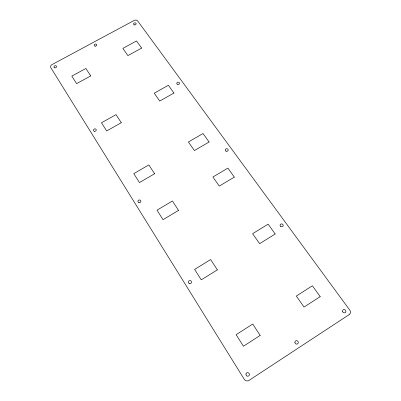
<?xml version="1.0" encoding="UTF-8"?>
<svg xmlns="http://www.w3.org/2000/svg" width="401" height="401" viewBox="0 0 401 401"><rect width="100%" height="100%" fill="white"/><g stroke="black" fill="none" stroke-linecap="round" stroke-linejoin="round"><path stroke-width="0.6" d="M349.101 314.67L248.996 380.419A3.589 3.408 70.3 0 1 244.234 379.251L50.822 67.689A2.667 2.14 -21.5 0 1 52.02 64.606L134.19 20.426A2.586 2.06 -13.3 0 1 137.673 20.937L349.742 310.083A3.509 3.198 38.5 0 1 349.101 314.67M260.174 335.421L243.442 346.228L236.114 334.695L252.74 324.033L260.174 335.421M320.193 296.64L304.028 307.086L296.319 296.073L312.384 285.768L320.193 296.64M217.367 269.858L201.267 279.843L194.635 269.407L210.64 259.552L217.367 269.858M275.201 234.004L259.612 243.668L252.625 233.688L268.119 224.144L275.201 234.004M178.545 210.4L163.027 219.663L157.002 210.174L172.425 201.026L178.545 210.4M234.329 177.107L219.287 186.084L212.926 176.996L227.878 168.124L234.329 177.107M154.611 173.743L139.463 182.57L133.794 173.648L148.851 164.921L154.611 173.743M209.101 141.984L194.4 150.55L188.41 141.994L203.026 133.528L209.101 141.984M121.292 122.711L106.666 130.957L101.478 122.786L116.019 114.631L121.292 122.711M173.939 93.037L159.733 101.047L154.24 93.202L168.37 85.283L173.939 93.037M90.731 75.909L76.601 83.629L71.829 76.12L85.884 68.481L90.731 75.909M141.653 48.09L127.904 55.599L122.851 48.386L136.525 40.952L141.653 48.09M189.558 283.632A1.589 1.554 -25.9 0 0 191.447 281.642A1.589 1.554 -25.9 0 0 188.781 281.056A1.589 1.554 -25.9 0 0 189.558 283.632M280.359 226.164A1.569 1.454 13.2 0 0 283.056 226.034A1.569 1.454 13.2 0 0 281.507 223.908A1.569 1.454 13.2 0 0 280.359 226.164M245.993 374.028A1.789 1.699 69.6 0 0 248.219 376.138A1.789 1.699 69.6 0 0 248.805 373.141A1.789 1.699 69.6 0 0 245.993 374.028M294.905 342.454A1.759 1.654 49.3 0 0 297.587 343.852A1.759 1.654 49.3 0 0 297.306 340.88A1.759 1.654 49.3 0 0 294.905 342.454M342.629 311.717A1.749 1.599 38.4 0 0 345.532 312.354A1.749 1.599 38.4 0 0 344.424 309.612A1.749 1.599 38.4 0 0 342.629 311.717M94.441 131.307A1.409 1.203 -21.8 0 0 96.2 129.693A1.409 1.203 -21.8 0 0 93.914 129.282A1.409 1.203 -21.8 0 0 94.441 131.307M54.827 67.864A1.333 1.073 -21.4 0 0 56.521 66.401A1.333 1.073 -21.4 0 0 54.391 66.055A1.333 1.073 -21.4 0 0 54.827 67.864M177.483 84.365A1.368 1.158 -10.4 0 0 179.508 83.228A1.368 1.158 -10.4 0 0 177.442 82.355A1.368 1.158 -10.4 0 0 177.483 84.365M134.195 24.842A1.293 1.033 -13.4 0 0 136.129 23.799A1.293 1.033 -13.4 0 0 134.22 23.032A1.293 1.033 -13.4 0 0 134.195 24.842M95.092 46.165A1.313 1.053 -17.3 0 0 96.736 44.737A1.313 1.053 -17.3 0 0 94.601 44.406A1.313 1.053 -17.3 0 0 95.092 46.165M226.064 151.167A1.459 1.298 -3.8 0 0 228.184 149.919A1.459 1.298 -3.8 0 0 225.938 148.921A1.459 1.298 -3.8 0 0 226.064 151.167M139.017 202.695A1.494 1.363 -22.6 0 0 140.841 200.911A1.494 1.363 -22.6 0 0 138.38 200.42A1.494 1.363 -22.6 0 0 139.017 202.695"/></g></svg>
